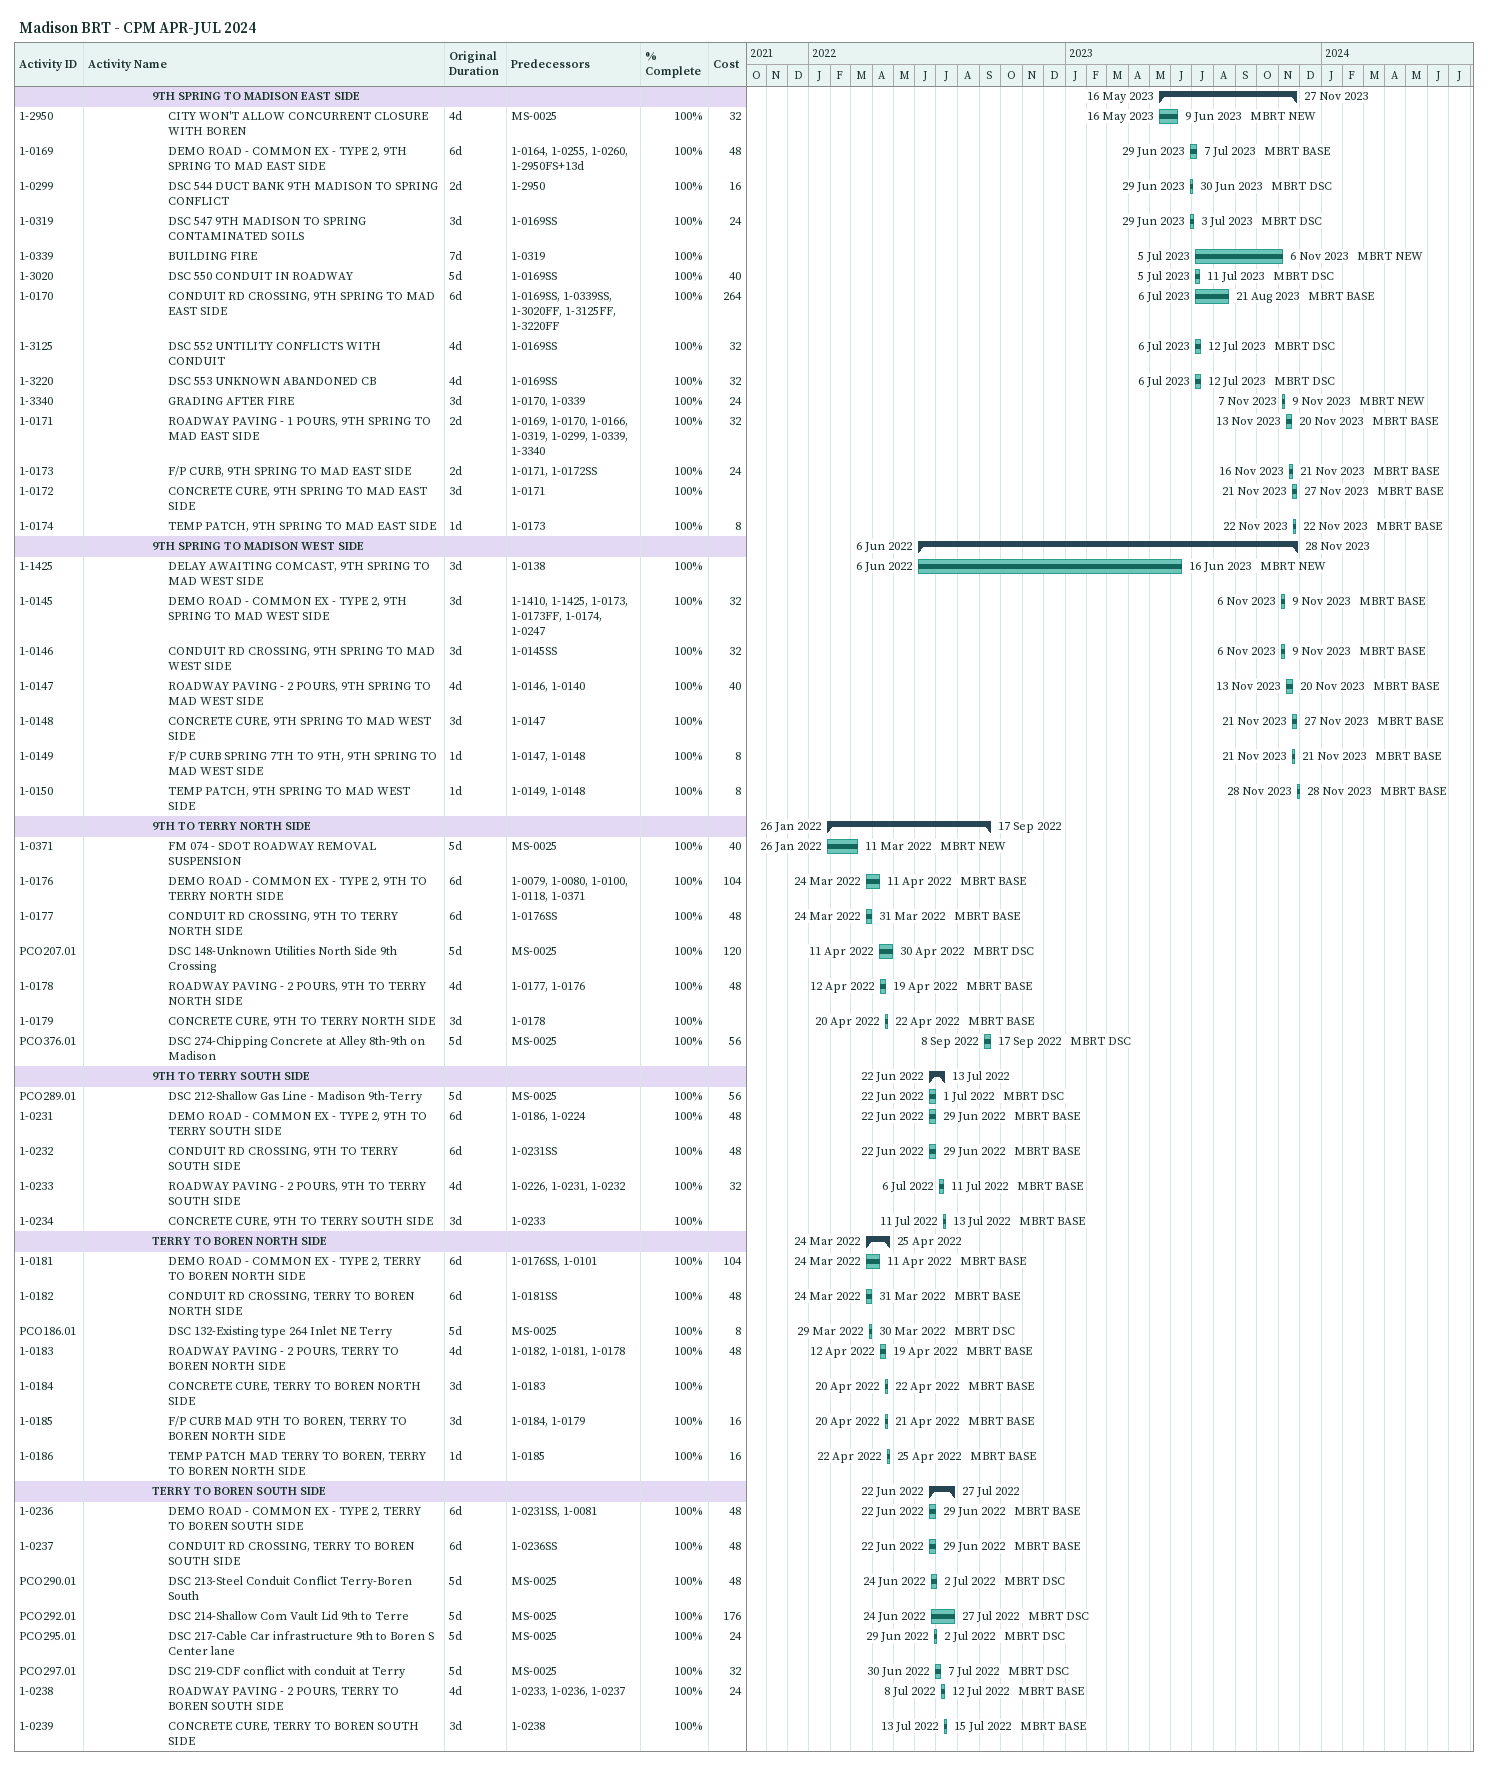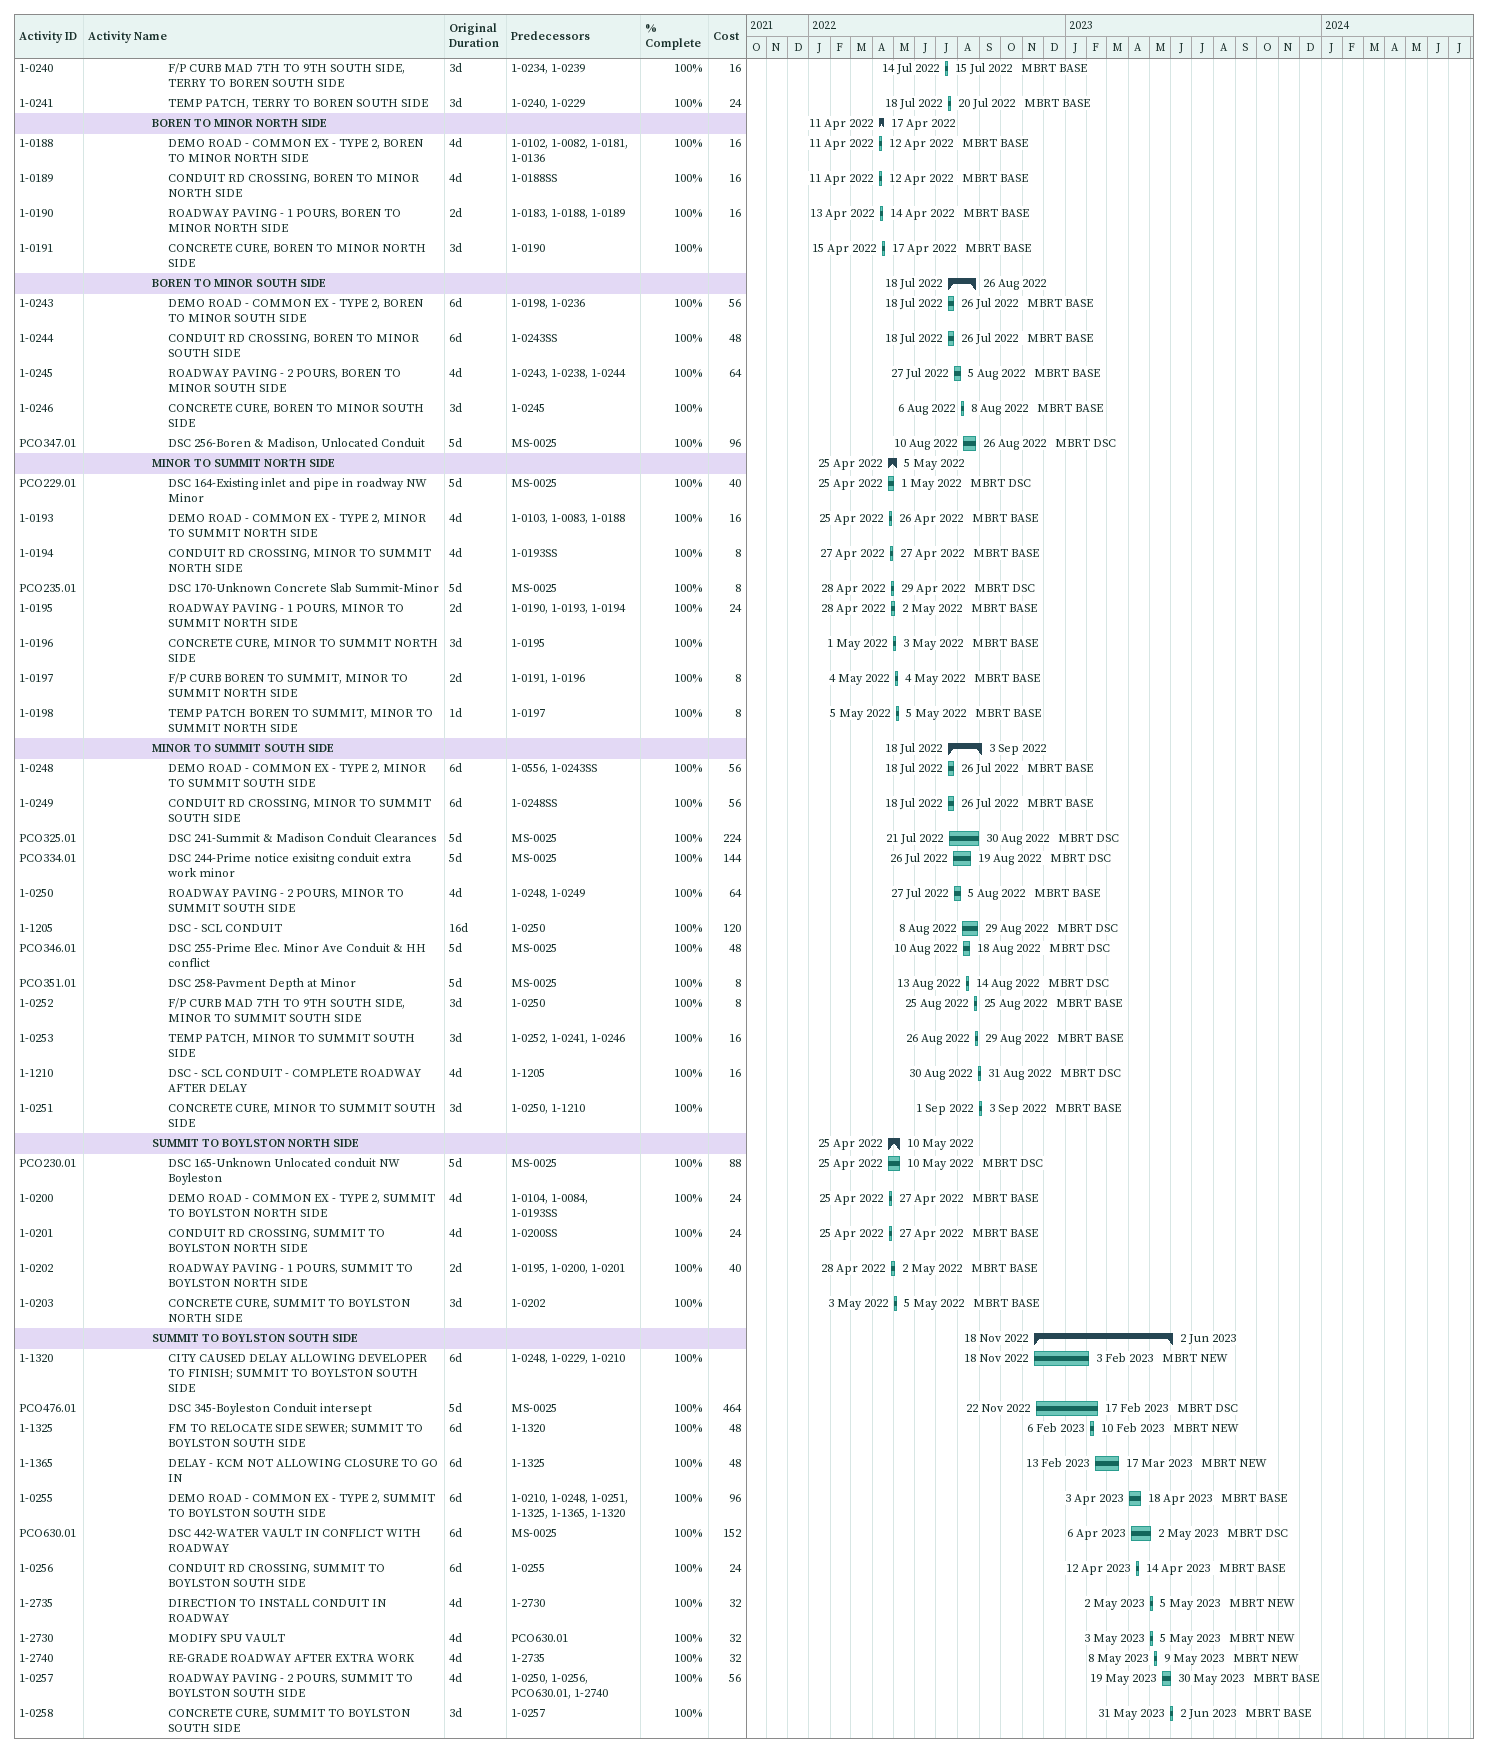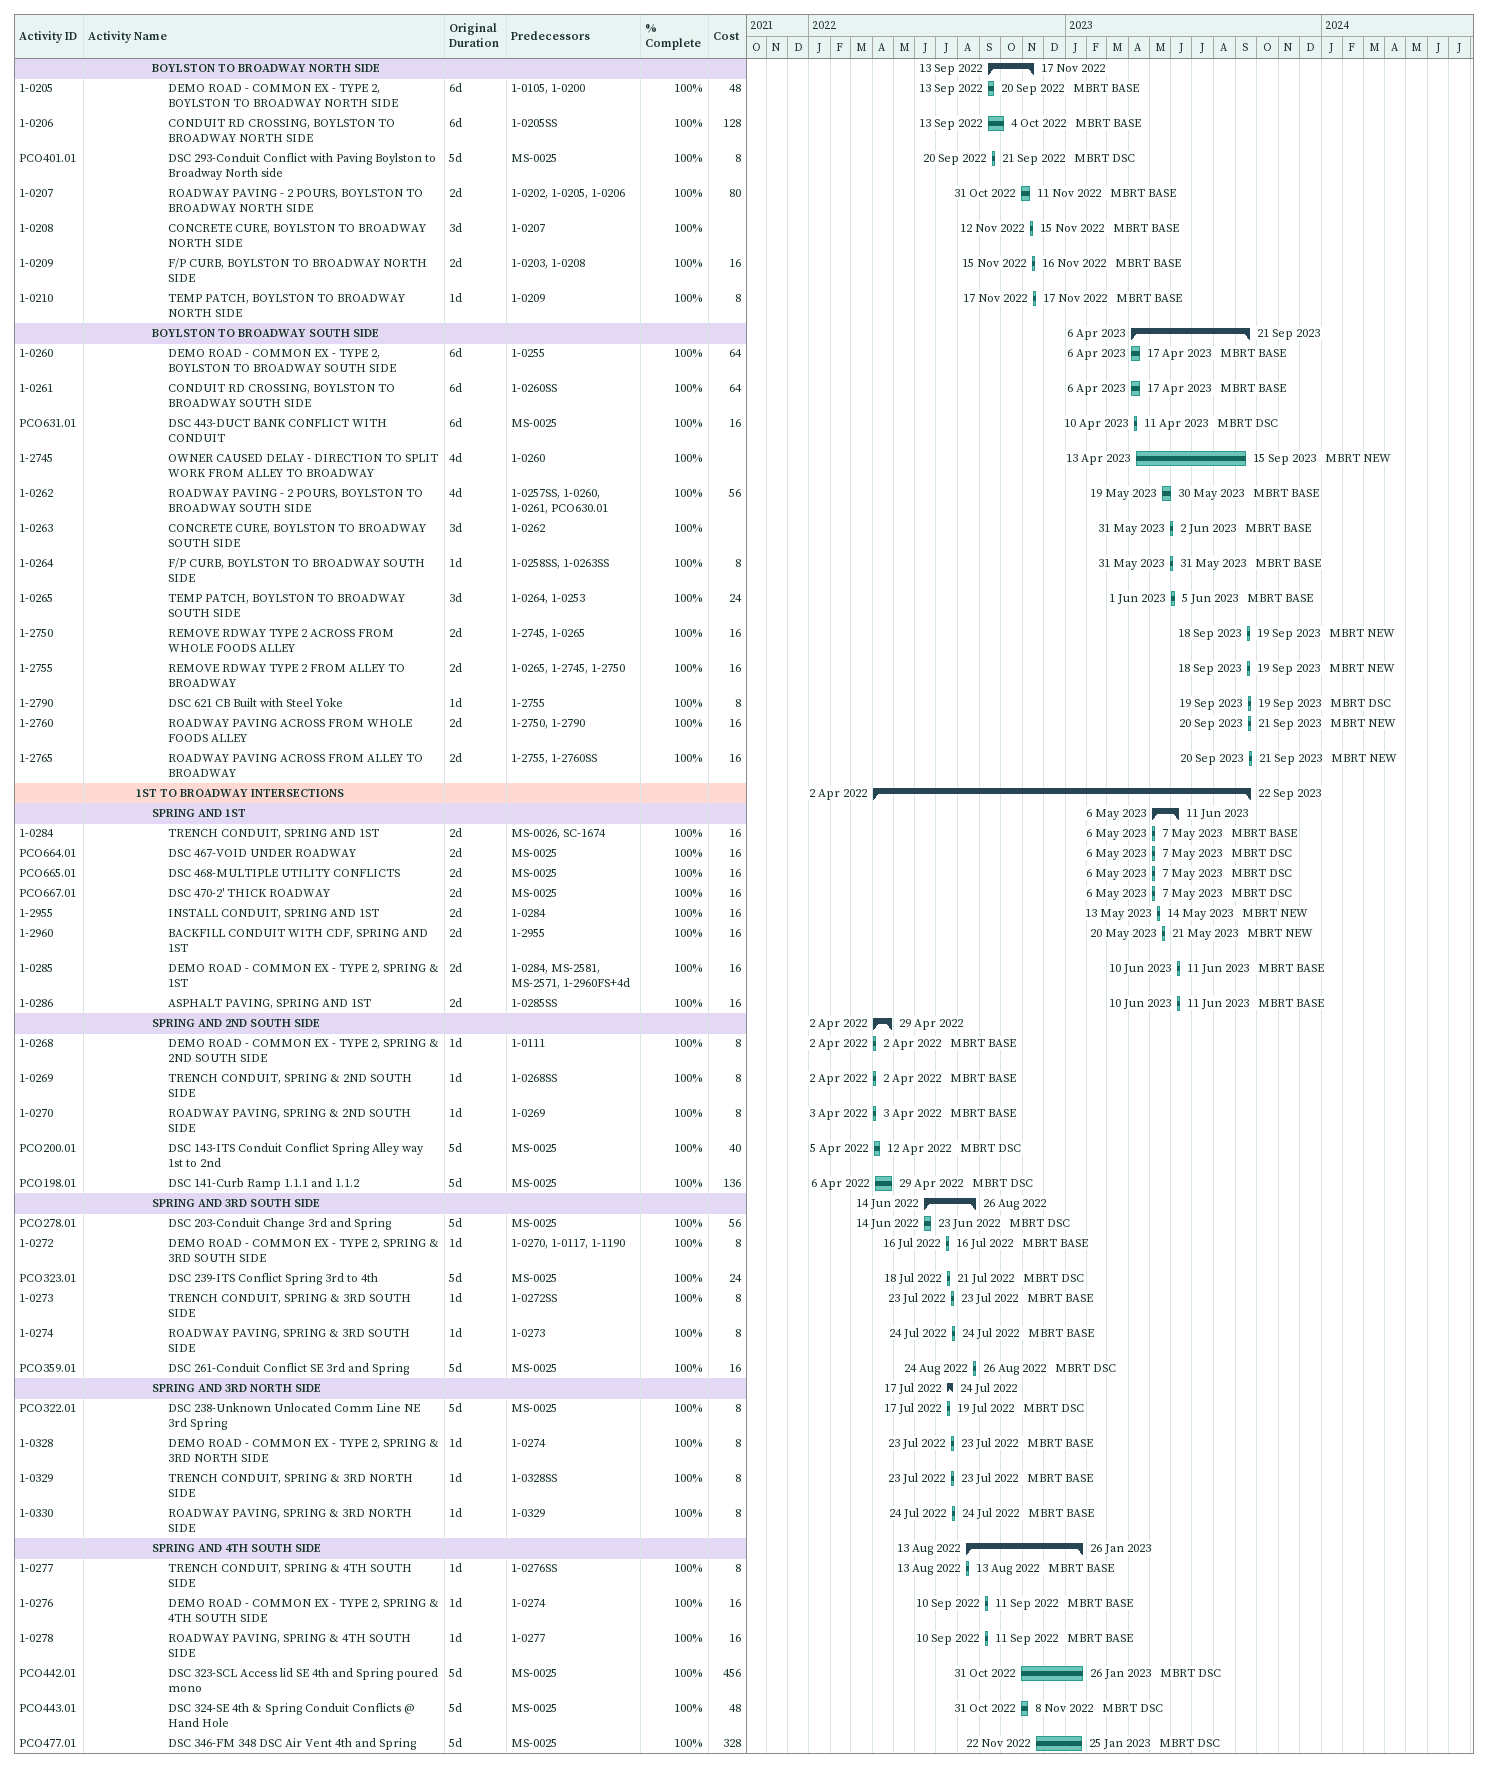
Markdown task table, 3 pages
Madison BRT - CPM APR-JUL 2024

| ID | Level | Task | Original duration | Start | Finish | Predecessors | Resources | % complete | Cost |
|---|---|---|---|---|---|---|---|---|---|
|  | 5 | **9TH SPRING TO MADISON EAST SIDE** |  | 2023-05-16 | 2023-11-27 |  |  |  |  |
| 1-2950 | 6 | CITY WON'T ALLOW CONCURRENT CLOSURE WITH BOREN | 4d | 2023-05-16 | 2023-06-09 | MS-0025 | MBRT NEW | 100 | 32 |
| 1-0169 | 6 | DEMO ROAD - COMMON EX - TYPE 2, 9TH SPRING TO MAD EAST SIDE | 6d | 2023-06-29 | 2023-07-07 | 1-0164, 1-0255, 1-0260, 1-2950FS+13d | MBRT BASE | 100 | 48 |
| 1-0299 | 6 | DSC 544 DUCT BANK 9TH MADISON TO SPRING CONFLICT | 2d | 2023-06-29 | 2023-06-30 | 1-2950 | MBRT DSC | 100 | 16 |
| 1-0319 | 6 | DSC 547 9TH MADISON TO SPRING CONTAMINATED SOILS | 3d | 2023-06-29 | 2023-07-03 | 1-0169SS | MBRT DSC | 100 | 24 |
| 1-0339 | 6 | BUILDING FIRE | 7d | 2023-07-05 | 2023-11-06 | 1-0319 | MBRT NEW | 100 |  |
| 1-3020 | 6 | DSC 550 CONDUIT IN ROADWAY | 5d | 2023-07-05 | 2023-07-11 | 1-0169SS | MBRT DSC | 100 | 40 |
| 1-0170 | 6 | CONDUIT RD CROSSING, 9TH SPRING TO MAD EAST SIDE | 6d | 2023-07-06 | 2023-08-21 | 1-0169SS, 1-0339SS, 1-3020FF, 1-3125FF, 1-3220FF | MBRT BASE | 100 | 264 |
| 1-3125 | 6 | DSC 552 UNTILITY CONFLICTS WITH CONDUIT | 4d | 2023-07-06 | 2023-07-12 | 1-0169SS | MBRT DSC | 100 | 32 |
| 1-3220 | 6 | DSC 553 UNKNOWN ABANDONED CB | 4d | 2023-07-06 | 2023-07-12 | 1-0169SS | MBRT DSC | 100 | 32 |
| 1-3340 | 6 | GRADING AFTER FIRE | 3d | 2023-11-07 | 2023-11-09 | 1-0170, 1-0339 | MBRT NEW | 100 | 24 |
| 1-0171 | 6 | ROADWAY PAVING - 1 POURS, 9TH SPRING TO MAD EAST SIDE | 2d | 2023-11-13 | 2023-11-20 | 1-0169, 1-0170, 1-0166, 1-0319, 1-0299, 1-0339, 1-3340 | MBRT BASE | 100 | 32 |
| 1-0173 | 6 | F/P CURB, 9TH SPRING TO MAD EAST SIDE | 2d | 2023-11-16 | 2023-11-21 | 1-0171, 1-0172SS | MBRT BASE | 100 | 24 |
| 1-0172 | 6 | CONCRETE CURE, 9TH SPRING TO MAD EAST SIDE | 3d | 2023-11-21 | 2023-11-27 | 1-0171 | MBRT BASE | 100 |  |
| 1-0174 | 6 | TEMP PATCH, 9TH SPRING TO MAD EAST SIDE | 1d | 2023-11-22 | 2023-11-22 | 1-0173 | MBRT BASE | 100 | 8 |
|  | 5 | **9TH SPRING TO MADISON WEST SIDE** |  | 2022-06-06 | 2023-11-28 |  |  |  |  |
| 1-1425 | 6 | DELAY AWAITING COMCAST, 9TH SPRING TO MAD WEST SIDE | 3d | 2022-06-06 | 2023-06-16 | 1-0138 | MBRT NEW | 100 |  |
| 1-0145 | 6 | DEMO ROAD - COMMON EX - TYPE 2, 9TH SPRING TO MAD WEST SIDE | 3d | 2023-11-06 | 2023-11-09 | 1-1410, 1-1425, 1-0173, 1-0173FF, 1-0174, 1-0247 | MBRT BASE | 100 | 32 |
| 1-0146 | 6 | CONDUIT RD CROSSING, 9TH SPRING TO MAD WEST SIDE | 3d | 2023-11-06 | 2023-11-09 | 1-0145SS | MBRT BASE | 100 | 32 |
| 1-0147 | 6 | ROADWAY PAVING - 2 POURS, 9TH SPRING TO MAD WEST SIDE | 4d | 2023-11-13 | 2023-11-20 | 1-0146, 1-0140 | MBRT BASE | 100 | 40 |
| 1-0148 | 6 | CONCRETE CURE, 9TH SPRING TO MAD WEST SIDE | 3d | 2023-11-21 | 2023-11-27 | 1-0147 | MBRT BASE | 100 |  |
| 1-0149 | 6 | F/P CURB SPRING 7TH TO 9TH, 9TH SPRING TO MAD WEST SIDE | 1d | 2023-11-21 | 2023-11-21 | 1-0147, 1-0148 | MBRT BASE | 100 | 8 |
| 1-0150 | 6 | TEMP PATCH, 9TH SPRING TO MAD WEST SIDE | 1d | 2023-11-28 | 2023-11-28 | 1-0149, 1-0148 | MBRT BASE | 100 | 8 |
|  | 5 | **9TH TO TERRY NORTH SIDE** |  | 2022-01-26 | 2022-09-17 |  |  |  |  |
| 1-0371 | 6 | FM 074 - SDOT ROADWAY REMOVAL SUSPENSION | 5d | 2022-01-26 | 2022-03-11 | MS-0025 | MBRT NEW | 100 | 40 |
| 1-0176 | 6 | DEMO ROAD - COMMON EX - TYPE 2, 9TH TO TERRY NORTH SIDE | 6d | 2022-03-24 | 2022-04-11 | 1-0079, 1-0080, 1-0100, 1-0118, 1-0371 | MBRT BASE | 100 | 104 |
| 1-0177 | 6 | CONDUIT RD CROSSING, 9TH TO TERRY NORTH SIDE | 6d | 2022-03-24 | 2022-03-31 | 1-0176SS | MBRT BASE | 100 | 48 |
| PCO207.01 | 6 | DSC 148-Unknown Utilities North Side 9th Crossing | 5d | 2022-04-11 | 2022-04-30 | MS-0025 | MBRT DSC | 100 | 120 |
| 1-0178 | 6 | ROADWAY PAVING - 2 POURS, 9TH TO TERRY NORTH SIDE | 4d | 2022-04-12 | 2022-04-19 | 1-0177, 1-0176 | MBRT BASE | 100 | 48 |
| 1-0179 | 6 | CONCRETE CURE, 9TH TO TERRY NORTH SIDE | 3d | 2022-04-20 | 2022-04-22 | 1-0178 | MBRT BASE | 100 |  |
| PCO376.01 | 6 | DSC 274-Chipping Concrete at Alley 8th-9th on Madison | 5d | 2022-09-08 | 2022-09-17 | MS-0025 | MBRT DSC | 100 | 56 |
|  | 5 | **9TH TO TERRY SOUTH SIDE** |  | 2022-06-22 | 2022-07-13 |  |  |  |  |
| PCO289.01 | 6 | DSC 212-Shallow Gas Line - Madison 9th-Terry | 5d | 2022-06-22 | 2022-07-01 | MS-0025 | MBRT DSC | 100 | 56 |
| 1-0231 | 6 | DEMO ROAD - COMMON EX - TYPE 2, 9TH TO TERRY SOUTH SIDE | 6d | 2022-06-22 | 2022-06-29 | 1-0186, 1-0224 | MBRT BASE | 100 | 48 |
| 1-0232 | 6 | CONDUIT RD CROSSING, 9TH TO TERRY SOUTH SIDE | 6d | 2022-06-22 | 2022-06-29 | 1-0231SS | MBRT BASE | 100 | 48 |
| 1-0233 | 6 | ROADWAY PAVING - 2 POURS, 9TH TO TERRY SOUTH SIDE | 4d | 2022-07-06 | 2022-07-11 | 1-0226, 1-0231, 1-0232 | MBRT BASE | 100 | 32 |
| 1-0234 | 6 | CONCRETE CURE, 9TH TO TERRY SOUTH SIDE | 3d | 2022-07-11 | 2022-07-13 | 1-0233 | MBRT BASE | 100 |  |
|  | 5 | **TERRY TO BOREN NORTH SIDE** |  | 2022-03-24 | 2022-04-25 |  |  |  |  |
| 1-0181 | 6 | DEMO ROAD - COMMON EX - TYPE 2, TERRY TO BOREN NORTH SIDE | 6d | 2022-03-24 | 2022-04-11 | 1-0176SS, 1-0101 | MBRT BASE | 100 | 104 |
| 1-0182 | 6 | CONDUIT RD CROSSING, TERRY TO BOREN NORTH SIDE | 6d | 2022-03-24 | 2022-03-31 | 1-0181SS | MBRT BASE | 100 | 48 |
| PCO186.01 | 6 | DSC 132-Existing type 264 Inlet NE Terry | 5d | 2022-03-29 | 2022-03-30 | MS-0025 | MBRT DSC | 100 | 8 |
| 1-0183 | 6 | ROADWAY PAVING - 2 POURS, TERRY TO BOREN NORTH SIDE | 4d | 2022-04-12 | 2022-04-19 | 1-0182, 1-0181, 1-0178 | MBRT BASE | 100 | 48 |
| 1-0184 | 6 | CONCRETE CURE, TERRY TO BOREN NORTH SIDE | 3d | 2022-04-20 | 2022-04-22 | 1-0183 | MBRT BASE | 100 |  |
| 1-0185 | 6 | F/P CURB MAD 9TH TO BOREN, TERRY TO BOREN NORTH SIDE | 3d | 2022-04-20 | 2022-04-21 | 1-0184, 1-0179 | MBRT BASE | 100 | 16 |
| 1-0186 | 6 | TEMP PATCH MAD TERRY TO BOREN, TERRY TO BOREN NORTH SIDE | 1d | 2022-04-22 | 2022-04-25 | 1-0185 | MBRT BASE | 100 | 16 |
|  | 5 | **TERRY TO BOREN SOUTH SIDE** |  | 2022-06-22 | 2022-07-27 |  |  |  |  |
| 1-0236 | 6 | DEMO ROAD - COMMON EX - TYPE 2, TERRY TO BOREN SOUTH SIDE | 6d | 2022-06-22 | 2022-06-29 | 1-0231SS, 1-0081 | MBRT BASE | 100 | 48 |
| 1-0237 | 6 | CONDUIT RD CROSSING, TERRY TO BOREN SOUTH SIDE | 6d | 2022-06-22 | 2022-06-29 | 1-0236SS | MBRT BASE | 100 | 48 |
| PCO290.01 | 6 | DSC 213-Steel Conduit Conflict Terry-Boren South | 5d | 2022-06-24 | 2022-07-02 | MS-0025 | MBRT DSC | 100 | 48 |
| PCO292.01 | 6 | DSC 214-Shallow Com Vault Lid 9th to Terre | 5d | 2022-06-24 | 2022-07-27 | MS-0025 | MBRT DSC | 100 | 176 |
| PCO295.01 | 6 | DSC 217-Cable Car infrastructure 9th to Boren S Center lane | 5d | 2022-06-29 | 2022-07-02 | MS-0025 | MBRT DSC | 100 | 24 |
| PCO297.01 | 6 | DSC 219-CDF conflict with conduit at Terry | 5d | 2022-06-30 | 2022-07-07 | MS-0025 | MBRT DSC | 100 | 32 |
| 1-0238 | 6 | ROADWAY PAVING - 2 POURS, TERRY TO BOREN SOUTH SIDE | 4d | 2022-07-08 | 2022-07-12 | 1-0233, 1-0236, 1-0237 | MBRT BASE | 100 | 24 |
| 1-0239 | 6 | CONCRETE CURE, TERRY TO BOREN SOUTH SIDE | 3d | 2022-07-13 | 2022-07-15 | 1-0238 | MBRT BASE | 100 |  |
| 1-0240 | 6 | F/P CURB MAD 7TH TO 9TH SOUTH SIDE, TERRY TO BOREN SOUTH SIDE | 3d | 2022-07-14 | 2022-07-15 | 1-0234, 1-0239 | MBRT BASE | 100 | 16 |
| 1-0241 | 6 | TEMP PATCH, TERRY TO BOREN SOUTH SIDE | 3d | 2022-07-18 | 2022-07-20 | 1-0240, 1-0229 | MBRT BASE | 100 | 24 |
|  | 5 | **BOREN TO MINOR NORTH SIDE** |  | 2022-04-11 | 2022-04-17 |  |  |  |  |
| 1-0188 | 6 | DEMO ROAD - COMMON EX - TYPE 2, BOREN TO MINOR NORTH SIDE | 4d | 2022-04-11 | 2022-04-12 | 1-0102, 1-0082, 1-0181, 1-0136 | MBRT BASE | 100 | 16 |
| 1-0189 | 6 | CONDUIT RD CROSSING, BOREN TO MINOR NORTH SIDE | 4d | 2022-04-11 | 2022-04-12 | 1-0188SS | MBRT BASE | 100 | 16 |
| 1-0190 | 6 | ROADWAY PAVING - 1 POURS, BOREN TO MINOR NORTH SIDE | 2d | 2022-04-13 | 2022-04-14 | 1-0183, 1-0188, 1-0189 | MBRT BASE | 100 | 16 |
| 1-0191 | 6 | CONCRETE CURE, BOREN TO MINOR NORTH SIDE | 3d | 2022-04-15 | 2022-04-17 | 1-0190 | MBRT BASE | 100 |  |
|  | 5 | **BOREN TO MINOR SOUTH SIDE** |  | 2022-07-18 | 2022-08-26 |  |  |  |  |
| 1-0243 | 6 | DEMO ROAD - COMMON EX - TYPE 2, BOREN TO MINOR SOUTH SIDE | 6d | 2022-07-18 | 2022-07-26 | 1-0198, 1-0236 | MBRT BASE | 100 | 56 |
| 1-0244 | 6 | CONDUIT RD CROSSING, BOREN TO MINOR SOUTH SIDE | 6d | 2022-07-18 | 2022-07-26 | 1-0243SS | MBRT BASE | 100 | 48 |
| 1-0245 | 6 | ROADWAY PAVING - 2 POURS, BOREN TO MINOR SOUTH SIDE | 4d | 2022-07-27 | 2022-08-05 | 1-0243, 1-0238, 1-0244 | MBRT BASE | 100 | 64 |
| 1-0246 | 6 | CONCRETE CURE, BOREN TO MINOR SOUTH SIDE | 3d | 2022-08-06 | 2022-08-08 | 1-0245 | MBRT BASE | 100 |  |
| PCO347.01 | 6 | DSC 256-Boren & Madison, Unlocated Conduit | 5d | 2022-08-10 | 2022-08-26 | MS-0025 | MBRT DSC | 100 | 96 |
|  | 5 | **MINOR TO SUMMIT NORTH SIDE** |  | 2022-04-25 | 2022-05-05 |  |  |  |  |
| PCO229.01 | 6 | DSC 164-Existing inlet and pipe in roadway NW Minor | 5d | 2022-04-25 | 2022-05-01 | MS-0025 | MBRT DSC | 100 | 40 |
| 1-0193 | 6 | DEMO ROAD - COMMON EX - TYPE 2, MINOR TO SUMMIT NORTH SIDE | 4d | 2022-04-25 | 2022-04-26 | 1-0103, 1-0083, 1-0188 | MBRT BASE | 100 | 16 |
| 1-0194 | 6 | CONDUIT RD CROSSING, MINOR TO SUMMIT NORTH SIDE | 4d | 2022-04-27 | 2022-04-27 | 1-0193SS | MBRT BASE | 100 | 8 |
| PCO235.01 | 6 | DSC 170-Unknown Concrete Slab Summit-Minor | 5d | 2022-04-28 | 2022-04-29 | MS-0025 | MBRT DSC | 100 | 8 |
| 1-0195 | 6 | ROADWAY PAVING - 1 POURS, MINOR TO SUMMIT NORTH SIDE | 2d | 2022-04-28 | 2022-05-02 | 1-0190, 1-0193, 1-0194 | MBRT BASE | 100 | 24 |
| 1-0196 | 6 | CONCRETE CURE, MINOR TO SUMMIT NORTH SIDE | 3d | 2022-05-01 | 2022-05-03 | 1-0195 | MBRT BASE | 100 |  |
| 1-0197 | 6 | F/P CURB BOREN TO SUMMIT, MINOR TO SUMMIT NORTH SIDE | 2d | 2022-05-04 | 2022-05-04 | 1-0191, 1-0196 | MBRT BASE | 100 | 8 |
| 1-0198 | 6 | TEMP PATCH BOREN TO SUMMIT, MINOR TO SUMMIT NORTH SIDE | 1d | 2022-05-05 | 2022-05-05 | 1-0197 | MBRT BASE | 100 | 8 |
|  | 5 | **MINOR TO SUMMIT SOUTH SIDE** |  | 2022-07-18 | 2022-09-03 |  |  |  |  |
| 1-0248 | 6 | DEMO ROAD - COMMON EX - TYPE 2, MINOR TO SUMMIT SOUTH SIDE | 6d | 2022-07-18 | 2022-07-26 | 1-0556, 1-0243SS | MBRT BASE | 100 | 56 |
| 1-0249 | 6 | CONDUIT RD CROSSING, MINOR TO SUMMIT SOUTH SIDE | 6d | 2022-07-18 | 2022-07-26 | 1-0248SS | MBRT BASE | 100 | 56 |
| PCO325.01 | 6 | DSC 241-Summit & Madison Conduit Clearances | 5d | 2022-07-21 | 2022-08-30 | MS-0025 | MBRT DSC | 100 | 224 |
| PCO334.01 | 6 | DSC 244-Prime notice exisitng conduit extra work minor | 5d | 2022-07-26 | 2022-08-19 | MS-0025 | MBRT DSC | 100 | 144 |
| 1-0250 | 6 | ROADWAY PAVING - 2 POURS, MINOR TO SUMMIT SOUTH SIDE | 4d | 2022-07-27 | 2022-08-05 | 1-0248, 1-0249 | MBRT BASE | 100 | 64 |
| 1-1205 | 6 | DSC - SCL CONDUIT | 16d | 2022-08-08 | 2022-08-29 | 1-0250 | MBRT DSC | 100 | 120 |
| PCO346.01 | 6 | DSC 255-Prime Elec. Minor Ave Conduit & HH conflict | 5d | 2022-08-10 | 2022-08-18 | MS-0025 | MBRT DSC | 100 | 48 |
| PCO351.01 | 6 | DSC 258-Pavment Depth at Minor | 5d | 2022-08-13 | 2022-08-14 | MS-0025 | MBRT DSC | 100 | 8 |
| 1-0252 | 6 | F/P CURB MAD 7TH TO 9TH SOUTH SIDE, MINOR TO SUMMIT SOUTH SIDE | 3d | 2022-08-25 | 2022-08-25 | 1-0250 | MBRT BASE | 100 | 8 |
| 1-0253 | 6 | TEMP PATCH, MINOR TO SUMMIT SOUTH SIDE | 3d | 2022-08-26 | 2022-08-29 | 1-0252, 1-0241, 1-0246 | MBRT BASE | 100 | 16 |
| 1-1210 | 6 | DSC - SCL CONDUIT - COMPLETE ROADWAY AFTER DELAY | 4d | 2022-08-30 | 2022-08-31 | 1-1205 | MBRT DSC | 100 | 16 |
| 1-0251 | 6 | CONCRETE CURE, MINOR TO SUMMIT SOUTH SIDE | 3d | 2022-09-01 | 2022-09-03 | 1-0250, 1-1210 | MBRT BASE | 100 |  |
|  | 5 | **SUMMIT TO BOYLSTON NORTH SIDE** |  | 2022-04-25 | 2022-05-10 |  |  |  |  |
| PCO230.01 | 6 | DSC 165-Unknown Unlocated conduit NW Boyleston | 5d | 2022-04-25 | 2022-05-10 | MS-0025 | MBRT DSC | 100 | 88 |
| 1-0200 | 6 | DEMO ROAD - COMMON EX - TYPE 2, SUMMIT TO BOYLSTON NORTH SIDE | 4d | 2022-04-25 | 2022-04-27 | 1-0104, 1-0084, 1-0193SS | MBRT BASE | 100 | 24 |
| 1-0201 | 6 | CONDUIT RD CROSSING, SUMMIT TO BOYLSTON NORTH SIDE | 4d | 2022-04-25 | 2022-04-27 | 1-0200SS | MBRT BASE | 100 | 24 |
| 1-0202 | 6 | ROADWAY PAVING - 1 POURS, SUMMIT TO BOYLSTON NORTH SIDE | 2d | 2022-04-28 | 2022-05-02 | 1-0195, 1-0200, 1-0201 | MBRT BASE | 100 | 40 |
| 1-0203 | 6 | CONCRETE CURE, SUMMIT TO BOYLSTON NORTH SIDE | 3d | 2022-05-03 | 2022-05-05 | 1-0202 | MBRT BASE | 100 |  |
|  | 5 | **SUMMIT TO BOYLSTON SOUTH SIDE** |  | 2022-11-18 | 2023-06-02 |  |  |  |  |
| 1-1320 | 6 | CITY CAUSED DELAY ALLOWING DEVELOPER TO FINISH; SUMMIT TO BOYLSTON SOUTH SIDE | 6d | 2022-11-18 | 2023-02-03 | 1-0248, 1-0229, 1-0210 | MBRT NEW | 100 |  |
| PCO476.01 | 6 | DSC 345-Boyleston Conduit intersept | 5d | 2022-11-22 | 2023-02-17 | MS-0025 | MBRT DSC | 100 | 464 |
| 1-1325 | 6 | FM TO RELOCATE SIDE SEWER; SUMMIT TO BOYLSTON SOUTH SIDE | 6d | 2023-02-06 | 2023-02-10 | 1-1320 | MBRT NEW | 100 | 48 |
| 1-1365 | 6 | DELAY - KCM NOT ALLOWING CLOSURE TO GO IN | 6d | 2023-02-13 | 2023-03-17 | 1-1325 | MBRT NEW | 100 | 48 |
| 1-0255 | 6 | DEMO ROAD - COMMON EX - TYPE 2, SUMMIT TO BOYLSTON SOUTH SIDE | 6d | 2023-04-03 | 2023-04-18 | 1-0210, 1-0248, 1-0251, 1-1325, 1-1365, 1-1320 | MBRT BASE | 100 | 96 |
| PCO630.01 | 6 | DSC 442-WATER VAULT IN CONFLICT WITH ROADWAY | 6d | 2023-04-06 | 2023-05-02 | MS-0025 | MBRT DSC | 100 | 152 |
| 1-0256 | 6 | CONDUIT RD CROSSING, SUMMIT TO BOYLSTON SOUTH SIDE | 6d | 2023-04-12 | 2023-04-14 | 1-0255 | MBRT BASE | 100 | 24 |
| 1-2735 | 6 | DIRECTION TO INSTALL CONDUIT IN ROADWAY | 4d | 2023-05-02 | 2023-05-05 | 1-2730 | MBRT NEW | 100 | 32 |
| 1-2730 | 6 | MODIFY SPU VAULT | 4d | 2023-05-03 | 2023-05-05 | PCO630.01 | MBRT NEW | 100 | 32 |
| 1-2740 | 6 | RE-GRADE ROADWAY AFTER EXTRA WORK | 4d | 2023-05-08 | 2023-05-09 | 1-2735 | MBRT NEW | 100 | 32 |
| 1-0257 | 6 | ROADWAY PAVING - 2 POURS, SUMMIT TO BOYLSTON SOUTH SIDE | 4d | 2023-05-19 | 2023-05-30 | 1-0250, 1-0256, PCO630.01, 1-2740 | MBRT BASE | 100 | 56 |
| 1-0258 | 6 | CONCRETE CURE, SUMMIT TO BOYLSTON SOUTH SIDE | 3d | 2023-05-31 | 2023-06-02 | 1-0257 | MBRT BASE | 100 |  |
|  | 5 | **BOYLSTON TO BROADWAY NORTH SIDE** |  | 2022-09-13 | 2022-11-17 |  |  |  |  |
| 1-0205 | 6 | DEMO ROAD - COMMON EX - TYPE 2, BOYLSTON TO BROADWAY NORTH SIDE | 6d | 2022-09-13 | 2022-09-20 | 1-0105, 1-0200 | MBRT BASE | 100 | 48 |
| 1-0206 | 6 | CONDUIT RD CROSSING, BOYLSTON TO BROADWAY NORTH SIDE | 6d | 2022-09-13 | 2022-10-04 | 1-0205SS | MBRT BASE | 100 | 128 |
| PCO401.01 | 6 | DSC 293-Conduit Conflict with Paving Boylston to Broadway North side | 5d | 2022-09-20 | 2022-09-21 | MS-0025 | MBRT DSC | 100 | 8 |
| 1-0207 | 6 | ROADWAY PAVING - 2 POURS, BOYLSTON TO BROADWAY NORTH SIDE | 2d | 2022-10-31 | 2022-11-11 | 1-0202, 1-0205, 1-0206 | MBRT BASE | 100 | 80 |
| 1-0208 | 6 | CONCRETE CURE, BOYLSTON TO BROADWAY NORTH SIDE | 3d | 2022-11-12 | 2022-11-15 | 1-0207 | MBRT BASE | 100 |  |
| 1-0209 | 6 | F/P CURB, BOYLSTON TO BROADWAY NORTH SIDE | 2d | 2022-11-15 | 2022-11-16 | 1-0203, 1-0208 | MBRT BASE | 100 | 16 |
| 1-0210 | 6 | TEMP PATCH, BOYLSTON TO BROADWAY NORTH SIDE | 1d | 2022-11-17 | 2022-11-17 | 1-0209 | MBRT BASE | 100 | 8 |
|  | 5 | **BOYLSTON TO BROADWAY SOUTH SIDE** |  | 2023-04-06 | 2023-09-21 |  |  |  |  |
| 1-0260 | 6 | DEMO ROAD - COMMON EX - TYPE 2, BOYLSTON TO BROADWAY SOUTH SIDE | 6d | 2023-04-06 | 2023-04-17 | 1-0255 | MBRT BASE | 100 | 64 |
| 1-0261 | 6 | CONDUIT RD CROSSING, BOYLSTON TO BROADWAY SOUTH SIDE | 6d | 2023-04-06 | 2023-04-17 | 1-0260SS | MBRT BASE | 100 | 64 |
| PCO631.01 | 6 | DSC 443-DUCT BANK CONFLICT WITH CONDUIT | 6d | 2023-04-10 | 2023-04-11 | MS-0025 | MBRT DSC | 100 | 16 |
| 1-2745 | 6 | OWNER CAUSED DELAY - DIRECTION TO SPLIT WORK FROM ALLEY TO BROADWAY | 4d | 2023-04-13 | 2023-09-15 | 1-0260 | MBRT NEW | 100 |  |
| 1-0262 | 6 | ROADWAY PAVING - 2 POURS, BOYLSTON TO BROADWAY SOUTH SIDE | 4d | 2023-05-19 | 2023-05-30 | 1-0257SS, 1-0260, 1-0261, PCO630.01 | MBRT BASE | 100 | 56 |
| 1-0263 | 6 | CONCRETE CURE, BOYLSTON TO BROADWAY SOUTH SIDE | 3d | 2023-05-31 | 2023-06-02 | 1-0262 | MBRT BASE | 100 |  |
| 1-0264 | 6 | F/P CURB, BOYLSTON TO BROADWAY SOUTH SIDE | 1d | 2023-05-31 | 2023-05-31 | 1-0258SS, 1-0263SS | MBRT BASE | 100 | 8 |
| 1-0265 | 6 | TEMP PATCH, BOYLSTON TO BROADWAY SOUTH SIDE | 3d | 2023-06-01 | 2023-06-05 | 1-0264, 1-0253 | MBRT BASE | 100 | 24 |
| 1-2750 | 6 | REMOVE RDWAY TYPE 2 ACROSS FROM WHOLE FOODS ALLEY | 2d | 2023-09-18 | 2023-09-19 | 1-2745, 1-0265 | MBRT NEW | 100 | 16 |
| 1-2755 | 6 | REMOVE RDWAY TYPE 2 FROM ALLEY TO BROADWAY | 2d | 2023-09-18 | 2023-09-19 | 1-0265, 1-2745, 1-2750 | MBRT NEW | 100 | 16 |
| 1-2790 | 6 | DSC 621 CB Built with Steel Yoke | 1d | 2023-09-19 | 2023-09-19 | 1-2755 | MBRT DSC | 100 | 8 |
| 1-2760 | 6 | ROADWAY PAVING ACROSS FROM WHOLE FOODS ALLEY | 2d | 2023-09-20 | 2023-09-21 | 1-2750, 1-2790 | MBRT NEW | 100 | 16 |
| 1-2765 | 6 | ROADWAY PAVING ACROSS FROM ALLEY TO BROADWAY | 2d | 2023-09-20 | 2023-09-21 | 1-2755, 1-2760SS | MBRT NEW | 100 | 16 |
|  | 4 | **1ST TO BROADWAY INTERSECTIONS** |  | 2022-04-02 | 2023-09-22 |  |  |  |  |
|  | 5 | **SPRING AND 1ST** |  | 2023-05-06 | 2023-06-11 |  |  |  |  |
| 1-0284 | 6 | TRENCH CONDUIT, SPRING AND 1ST | 2d | 2023-05-06 | 2023-05-07 | MS-0026, SC-1674 | MBRT BASE | 100 | 16 |
| PCO664.01 | 6 | DSC 467-VOID UNDER ROADWAY | 2d | 2023-05-06 | 2023-05-07 | MS-0025 | MBRT DSC | 100 | 16 |
| PCO665.01 | 6 | DSC 468-MULTIPLE UTILITY CONFLICTS | 2d | 2023-05-06 | 2023-05-07 | MS-0025 | MBRT DSC | 100 | 16 |
| PCO667.01 | 6 | DSC 470-2' THICK ROADWAY | 2d | 2023-05-06 | 2023-05-07 | MS-0025 | MBRT DSC | 100 | 16 |
| 1-2955 | 6 | INSTALL CONDUIT, SPRING AND 1ST | 2d | 2023-05-13 | 2023-05-14 | 1-0284 | MBRT NEW | 100 | 16 |
| 1-2960 | 6 | BACKFILL CONDUIT WITH CDF, SPRING AND 1ST | 2d | 2023-05-20 | 2023-05-21 | 1-2955 | MBRT NEW | 100 | 16 |
| 1-0285 | 6 | DEMO ROAD - COMMON EX - TYPE 2, SPRING & 1ST | 2d | 2023-06-10 | 2023-06-11 | 1-0284, MS-2581, MS-2571, 1-2960FS+4d | MBRT BASE | 100 | 16 |
| 1-0286 | 6 | ASPHALT PAVING, SPRING AND 1ST | 2d | 2023-06-10 | 2023-06-11 | 1-0285SS | MBRT BASE | 100 | 16 |
|  | 5 | **SPRING AND 2ND SOUTH SIDE** |  | 2022-04-02 | 2022-04-29 |  |  |  |  |
| 1-0268 | 6 | DEMO ROAD - COMMON EX - TYPE 2, SPRING & 2ND SOUTH SIDE | 1d | 2022-04-02 | 2022-04-02 | 1-0111 | MBRT BASE | 100 | 8 |
| 1-0269 | 6 | TRENCH CONDUIT, SPRING & 2ND SOUTH SIDE | 1d | 2022-04-02 | 2022-04-02 | 1-0268SS | MBRT BASE | 100 | 8 |
| 1-0270 | 6 | ROADWAY PAVING, SPRING & 2ND SOUTH SIDE | 1d | 2022-04-03 | 2022-04-03 | 1-0269 | MBRT BASE | 100 | 8 |
| PCO200.01 | 6 | DSC 143-ITS Conduit Conflict Spring Alley way 1st to 2nd | 5d | 2022-04-05 | 2022-04-12 | MS-0025 | MBRT DSC | 100 | 40 |
| PCO198.01 | 6 | DSC 141-Curb Ramp 1.1.1 and 1.1.2 | 5d | 2022-04-06 | 2022-04-29 | MS-0025 | MBRT DSC | 100 | 136 |
|  | 5 | **SPRING AND 3RD SOUTH SIDE** |  | 2022-06-14 | 2022-08-26 |  |  |  |  |
| PCO278.01 | 6 | DSC 203-Conduit Change 3rd and Spring | 5d | 2022-06-14 | 2022-06-23 | MS-0025 | MBRT DSC | 100 | 56 |
| 1-0272 | 6 | DEMO ROAD - COMMON EX - TYPE 2, SPRING & 3RD SOUTH SIDE | 1d | 2022-07-16 | 2022-07-16 | 1-0270, 1-0117, 1-1190 | MBRT BASE | 100 | 8 |
| PCO323.01 | 6 | DSC 239-ITS Conflict Spring 3rd to 4th | 5d | 2022-07-18 | 2022-07-21 | MS-0025 | MBRT DSC | 100 | 24 |
| 1-0273 | 6 | TRENCH CONDUIT, SPRING & 3RD SOUTH SIDE | 1d | 2022-07-23 | 2022-07-23 | 1-0272SS | MBRT BASE | 100 | 8 |
| 1-0274 | 6 | ROADWAY PAVING, SPRING & 3RD SOUTH SIDE | 1d | 2022-07-24 | 2022-07-24 | 1-0273 | MBRT BASE | 100 | 8 |
| PCO359.01 | 6 | DSC 261-Conduit Conflict SE 3rd and Spring | 5d | 2022-08-24 | 2022-08-26 | MS-0025 | MBRT DSC | 100 | 16 |
|  | 5 | **SPRING AND 3RD NORTH SIDE** |  | 2022-07-17 | 2022-07-24 |  |  |  |  |
| PCO322.01 | 6 | DSC 238-Unknown Unlocated Comm Line NE 3rd Spring | 5d | 2022-07-17 | 2022-07-19 | MS-0025 | MBRT DSC | 100 | 8 |
| 1-0328 | 6 | DEMO ROAD - COMMON EX - TYPE 2, SPRING & 3RD NORTH SIDE | 1d | 2022-07-23 | 2022-07-23 | 1-0274 | MBRT BASE | 100 | 8 |
| 1-0329 | 6 | TRENCH CONDUIT, SPRING & 3RD NORTH SIDE | 1d | 2022-07-23 | 2022-07-23 | 1-0328SS | MBRT BASE | 100 | 8 |
| 1-0330 | 6 | ROADWAY PAVING, SPRING & 3RD NORTH SIDE | 1d | 2022-07-24 | 2022-07-24 | 1-0329 | MBRT BASE | 100 | 8 |
|  | 5 | **SPRING AND 4TH SOUTH SIDE** |  | 2022-08-13 | 2023-01-26 |  |  |  |  |
| 1-0277 | 6 | TRENCH CONDUIT, SPRING & 4TH SOUTH SIDE | 1d | 2022-08-13 | 2022-08-13 | 1-0276SS | MBRT BASE | 100 | 8 |
| 1-0276 | 6 | DEMO ROAD - COMMON EX - TYPE 2, SPRING & 4TH SOUTH SIDE | 1d | 2022-09-10 | 2022-09-11 | 1-0274 | MBRT BASE | 100 | 16 |
| 1-0278 | 6 | ROADWAY PAVING, SPRING & 4TH SOUTH SIDE | 1d | 2022-09-10 | 2022-09-11 | 1-0277 | MBRT BASE | 100 | 16 |
| PCO442.01 | 6 | DSC 323-SCL Access lid SE 4th and Spring poured mono | 5d | 2022-10-31 | 2023-01-26 | MS-0025 | MBRT DSC | 100 | 456 |
| PCO443.01 | 6 | DSC 324-SE 4th & Spring Conduit Conflicts @ Hand Hole | 5d | 2022-10-31 | 2022-11-08 | MS-0025 | MBRT DSC | 100 | 48 |
| PCO477.01 | 6 | DSC 346-FM 348 DSC Air Vent 4th and Spring | 5d | 2022-11-22 | 2023-01-25 | MS-0025 | MBRT DSC | 100 | 328 |
